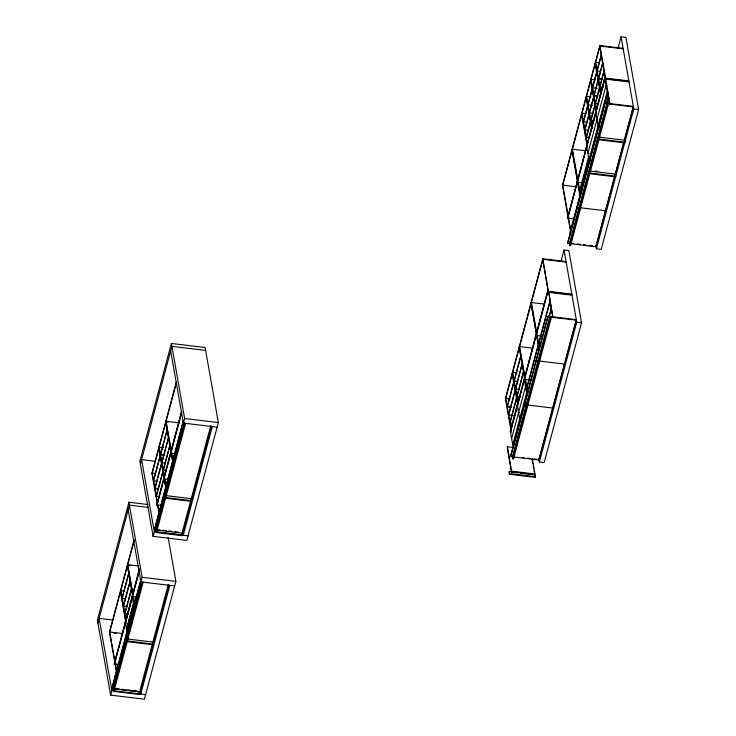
<?xml version="1.0" encoding="UTF-8"?>
<svg xmlns="http://www.w3.org/2000/svg" width="736" height="736" viewBox="0 0 736 736"><rect width="100%" height="100%" fill="white"/><g stroke="black" fill="none" stroke-linecap="round" stroke-linejoin="round"><path stroke-width="1.1" d="M148.037 504.556L128.92 502.246L97.391 620.089L110.63 695.134L144.366 699.2L175.886 581.357L168.13 537.39M171.396 343.464L139.868 461.306L153.106 536.351L186.834 540.417L218.362 422.574L205.123 347.53L171.396 343.464L184.626 418.508L183.393 423.099L217.129 427.165M97.906 622.978L129.426 505.135L148.543 507.435M140.383 464.186L171.902 346.343L205.638 350.41M134.164 539.727L109.471 632.058L114.816 662.354M176.336 382.067L151.947 473.276L157.283 503.571M109.563 632.574L134.256 540.242M152.039 473.791L176.428 382.591M122.093 597.788L128.653 573.261M153.511 480.341L160.071 455.814M160.457 454.379L167.017 429.852M128.745 573.776L122.185 598.304L125.47 598.699M160.163 456.338L153.603 480.866L156.888 481.261M167.109 430.376L160.549 454.903L163.834 455.299M123.473 605.581L130.033 581.054M161.442 463.616L154.882 488.134L158.176 488.538M161.828 462.171L168.388 437.644M130.125 581.569L123.565 606.096L126.85 606.501M161.534 464.131L154.974 488.658L158.268 489.054M168.48 438.168L161.92 462.696L165.204 463.091M131.404 588.846L124.844 613.373L128.128 613.769M156.262 495.935L162.822 471.408M169.768 445.436L163.208 469.964L165.398 470.23M131.496 589.37L124.936 613.898L128.22 614.293M162.914 471.923L156.354 496.45L159.638 496.846M169.86 445.961L163.3 470.488L165.49 470.746M139.417 568.845L114.319 664.396L139.601 569.885M181.304 412.28L156.796 505.604L181.774 412.224M114.227 663.872L139.509 569.37M156.704 505.089L181.682 411.709M116.564 672.29L115.193 664.498L115.34 663.927L118.634 664.323M126.095 623.732L126.252 623.153L125.396 623.107L132.333 597.144L133.207 597.246L134.568 604.974M133.004 597.908L133.345 596.611L136.638 597.016M161.147 505.393L157.854 504.997L157.66 505.715L159.234 514.611M168.093 479.421L164.8 479.026L164.413 480.47L165.986 489.366M174.993 453.606L171.709 453.21L171.359 454.498L172.739 462.291M126.509 629.455L133.455 603.492L134.32 603.594L133.474 603.584L126.528 629.547L127.383 629.565M140.953 579.407L111.89 688.059L111.982 688.574L140.42 692.006M154.459 529.791L183.43 420.615L154.459 529.791L182.887 533.214M111.982 688.574L141.045 579.922M110.63 695.134L111.854 690.543L99.13 618.378L112.626 620.006M174.653 585.948L140.926 581.882L142.149 577.291L128.92 502.246M153.106 536.351L154.33 531.751L141.606 459.595L155.103 461.224M141.413 582.259L112.948 688.694L113.298 690.718L142.37 582.056M184.193 422.363L155.425 529.911L155.774 531.926L184.837 423.274M143.134 582.148L113.914 691.408L139.748 694.517L139.932 693.8L139.582 691.785L114.871 688.804M185.61 423.366L156.391 532.616L182.215 535.734L182.059 532.993M139.389 692.502L139.582 691.785M168.314 584.347L139.969 690.34L140.318 692.364L141.192 692.466M183.66 533.683L182.795 533.572L182.436 531.558L210.79 425.564M140.318 692.364L168.967 585.267M182.795 533.572L211.444 426.475M169.832 585.368L140.769 694.03L140.328 691.481M212.308 426.586L183.246 535.238L182.795 532.698M566.058 261.584L542.828 258.778L505.43 398.59L511.17 431.149M623.098 48.346L599.868 45.549L562.47 185.362L567.824 215.703M505.522 399.114L542.92 259.302L566.15 262.099M562.562 185.877L599.96 46.064L623.19 48.861M507.196 406.456L513.682 382.196M514.142 380.494L520.665 356.114M583.464 121.32L587.558 106.048M592.094 89.065L588.009 104.346L588.101 104.862L592.526 105.395M592.554 87.363L596.638 72.091M597.089 70.389L601.174 55.117M513.774 382.711L507.288 406.98L510.609 407.376M520.757 356.629L514.234 381.009L517.555 381.414M587.65 106.564L583.556 121.836L586.877 122.24M588.101 104.862L592.186 89.59M596.73 72.606L592.646 87.888L597.071 88.421M601.266 55.632L597.181 70.904L600.502 71.309M508.613 414.478L515.099 390.218M515.559 388.516L522.045 364.256L515.651 389.031L518.963 389.436M584.881 129.343L588.966 114.071M593.51 97.088L589.426 112.369L589.518 112.884L592.839 113.289M598.055 80.114L593.97 95.386L596.178 95.652M602.591 63.14L598.506 78.412L600.723 78.678M515.191 390.733L508.705 415.003L513.13 415.536M589.058 114.586L584.973 129.867L588.294 130.263M589.518 112.884L593.602 97.612M598.147 80.638L594.053 95.91L597.374 96.306M602.683 63.655L598.598 78.927L601.919 79.332M509.984 422.271L516.479 398.01M590.346 121.863L586.261 137.135L589.573 137.54M594.881 104.88L590.796 120.161L590.888 120.676L593.106 120.943M595.341 103.178L599.426 87.906M599.886 86.204L603.971 70.932M516.571 398.535L510.076 422.795L512.293 423.062M590.438 122.378L586.353 137.66L589.665 138.055M590.888 120.676L594.973 105.404M599.518 88.43L595.433 103.702L597.641 103.969M604.063 71.447L599.969 86.728L603.29 87.124M571.798 294.133L547.704 291.235L510.306 431.048L512.744 444.903L513.618 445.004L527.215 394.156M628.838 80.905L604.744 77.998L567.53 218.85L604.928 79.037L629.022 81.944M510.398 431.563L547.796 291.75L571.89 294.658M567.438 218.334L604.836 78.522L628.93 81.42M547.704 291.235L510.499 432.142L511.364 432.244M513.001 447.387L507.472 446.715L507.242 447.571L511.557 472.043L518.19 472.843M525.016 381.11L525.44 379.537L529.865 380.07M541.613 336.131L537.188 335.598L536.811 337.033L539.166 350.382M574.117 218.905L568.588 218.233L568.394 218.951L570.75 232.3M582.627 182.813L578.202 182.28L577.815 183.724L580.17 197.073M605.562 79.994L605.792 79.138L609.877 104.466M511.63 438.546L525.504 386.556L526.378 386.667M589.886 159.868L589.021 159.758L587.898 153.41L606.059 85.44L606.933 85.606M538.2 344.945L526.829 387.449L529.046 387.716M538.586 343.51L549.958 301.006M579.388 191.314L588.358 157.798L589.223 157.9M538.292 345.46L526.921 387.964L529.138 388.231M550.05 301.521L538.678 344.025L540.886 344.292M561.053 261.133L564.024 250.038L568.845 250.617L581.569 322.773L544.171 462.585L539.35 462.006L538.752 458.62M618.093 47.895L621.064 36.8L625.885 37.38L638.609 109.535L601.202 249.348L596.39 248.768L595.792 245.392M512.744 444.903L526.636 392.969L524.198 379.114M588.358 157.798L588.828 160.476L579.867 193.991L580.732 194.102L582.461 187.616M589.021 159.758L607.182 91.853L604.744 77.998M608.24 93.021L607.375 92.92L589.232 160.752L590.097 160.853M547.869 316.222L510.554 456.559L538.991 459.982L576.389 320.169L547.961 316.747L547.869 316.222L576.297 319.654M633.337 106.416L604.9 102.994L567.594 243.322L596.031 246.753L624.054 141.984M572.001 226.734L574.31 218.104M574.89 215.952L579.499 198.692M583.041 185.454L585.359 176.806M585.939 174.644L589.692 160.586L588.828 160.476M590.18 158.774L598.681 127.006M604.541 105.101L598.966 125.911L598.101 125.81L595.663 111.955M605.121 102.911L608.056 91.954L607.182 91.853M510.554 456.559L547.961 316.747M567.594 243.322L604.9 102.994M548.909 316.995L551.236 308.274M549.286 316.425L551.328 308.798M606.381 103.822L608.138 97.253L607.375 92.92M607.191 102.93L608.368 98.55L609.233 98.652M607.246 103.923L609.003 97.354L608.138 97.253M509.238 471.528L509.404 474.269L535.238 477.379L535.422 476.661L535.072 474.646L509.238 471.528L509.404 474.269M512.652 458.786L550.05 318.973L549.691 316.949L512.293 456.762L512.652 458.786L513.516 458.887L550.914 319.074L550.556 317.06M569.692 245.548L607.09 105.736L606.731 103.721L569.333 243.533L569.692 245.548L570.556 245.658L607.954 105.846L607.596 103.822M511.557 472.043L507.472 446.715M552.874 317.566L548.752 292.376L552.681 316.462M532.266 458.418L535.017 473.993L534.787 474.84L532.57 474.573M538.899 459.466L576.003 320.749M595.939 246.229L623.668 142.563M624.551 139.279L633.043 107.511M535.072 474.646L535.238 477.379M624.349 140.889L633.429 106.941L604.992 103.509M539.35 462.006L576.748 322.193L564.024 250.038M596.39 248.768L633.788 108.956L621.064 36.8M598.929 62.707L595.617 62.312L600.87 92.138M604.937 79.092L605.802 79.203M595.498 79.819L591.072 79.286L596.528 110.225M590.953 96.802L586.537 96.269L592.186 128.303M609.997 102.985L609.132 102.874L608.368 98.55M607.09 105.736L607.954 105.846M633.788 108.956L638.609 109.535M595.856 113.05L596.712 113.289M586.417 113.776L581.992 113.243L587.448 144.173M591.9 120.29L594.118 120.557M599.159 126.978L598.294 126.877L598.653 129.122M598.267 126.951L599.141 127.061M599.831 137.19L624.542 140.171L624.892 142.195L599.067 139.076L598.708 137.062M598.184 137.742L595.912 137.466L595.82 136.942M624.698 142.913L598 139.693L597.65 137.669M585.644 150.806L572.369 149.206L577.824 180.136M588.772 153.318L587.898 153.217L586.574 145.903M587.898 153.41L588.763 153.511M590.051 161.009L589.186 160.908L569.977 232.732L570.842 232.834M595.488 171.074L597.706 171.341M589.628 171.01L615.452 174.128L615.811 176.143L589.978 173.034M589.435 171.736L586.831 171.414L586.739 170.899M576.03 186.76L562.755 185.159L568.21 216.09M579.591 196.779L580.483 196.806M580.17 209.705L579.306 209.604L578.947 207.58M570.915 243.211L573.188 243.487M577.134 243.966L580.014 244.306M583.427 244.72L585.985 245.033M589.113 245.41L592.618 245.833M547.888 292.275L571.982 295.173M544.631 304.124L531.364 302.524L537.013 334.558M550.05 318.973L550.914 319.074M576.748 322.193L581.569 322.773M532.846 348.183L519.57 346.582L525.219 378.617M539.157 363.023L538.292 362.912L537.933 360.898M517.123 372.83L512.698 372.296L518.153 403.227M524.391 380.208L525.256 380.319L527.602 393.604M525.522 386.621L526.387 386.722M526.636 392.969L527.51 393.07M519.147 396.575L516.93 396.308L523.425 372.048L517.022 396.824L520.343 397.228M510.14 398.912L505.715 398.378L511.17 429.309M527.408 406.962L526.544 406.852L526.185 404.837M508.3 406.594L511.621 406.99M518.567 412.528L519.441 412.684M520.564 419.042L519.69 418.931L517.252 405.076M521.842 457.406L524.115 457.682M527.528 458.096L529.8 458.362M534.354 458.914L536.627 459.19M184.626 418.508L218.362 422.574M179.225 422.869L166.078 421.286L171.332 451.067M165.922 421.857L168.121 422.124M511.787 471.187L535.017 473.993M520.407 473.11L530.362 474.306M509.597 473.552L535.422 476.661M163.558 447.635L159.169 447.111L164.422 476.891M161.552 454.508L163.742 454.774M155.517 473.469L152.223 473.073L157.476 502.854M165.416 495.53L191.24 498.64L191.599 500.664L165.766 497.545M165.582 498.263L191.406 501.382L191.056 499.358M182.436 531.558L183.31 531.659M154.367 529.267L160.052 529.957M162.325 530.233L166.364 530.72M168.553 530.978L171.838 531.374M174.837 531.742L178.416 532.174M156.584 531.898L182.408 535.017M154.33 531.751L188.066 535.817M138.681 566.012L127.724 564.696L132.774 593.372M128.662 565.404L130.852 565.662M142.149 577.291L175.886 581.357M124.099 590.907L120.814 590.511L126.261 621.396M122.866 633.586L109.71 632.003L115.156 662.888M113.942 633.107L116.132 633.374M128.174 639.069L152.886 642.05L153.244 644.064L127.411 640.955L127.052 638.931M127.218 641.672L153.051 644.791M115.193 664.498L118.478 664.893M115.304 688.473L118.717 688.878M121.698 689.236L125.543 689.706M127.816 689.982L131.56 690.432M133.75 690.69L137.034 691.086M111.854 690.543L145.59 694.609M599.868 45.549L605.608 78.099M599.73 46.92L605.378 78.954M615.176 174.322L615.618 176.87L588.92 173.65L588.561 171.626M595.332 62.523L600.87 93.978M595.194 63.894L600.65 94.824M600.199 94.972L600.291 95.496M590.787 79.497L596.335 110.952M590.649 80.868L596.105 111.808M586.242 96.48L591.79 127.926M586.114 97.851L591.56 128.782M591.118 128.929L591.21 129.453M605.553 210.275L605.645 210.8L577.217 207.368L577.125 206.853M581.707 113.454L587.245 144.909M581.606 114.696L586.859 144.523M589.002 156.667L589.794 161.12M578.202 182.28L580.364 194.525M572.084 149.408L577.631 180.863M578.008 183.006L580.364 196.356M571.982 150.641L577.438 181.58M576.96 181.856L577.144 182.896M568.588 218.233L570.74 230.469M564.549 363.593L564.632 364.108L536.204 360.686L536.112 360.162M542.828 258.778L548.375 292.054L542.726 260.02M552.791 407.532L552.883 408.057L524.446 404.625L524.354 404.11M537.188 335.598L539.543 348.947M531.079 302.717L536.618 334.172M537.004 336.315L539.35 349.664M531.006 303.839L536.461 334.77M535.946 335.174L536.13 336.214M525.44 379.537L527.795 392.886M519.322 346.665L525.062 379.215M519.22 347.916L524.676 378.847M525.808 385.563L526.194 387.78M526.59 390.006L527.372 394.459M532.036 459.264L532.827 463.717M533.214 465.943L533.609 468.17M534.005 470.396L534.391 472.613M512.376 372.628L517.923 404.082M512.238 373.998L517.693 404.929M170.669 350.943L183.393 423.099M171.709 453.21L173.282 462.107M165.839 421.342L171.175 451.637M171.552 453.781L172.932 461.573M165.738 422.584L171.175 453.459M170.504 452.64L170.688 453.68M164.8 479.026L165.977 485.705M158.893 447.304L164.229 477.609M164.606 479.752L165.986 487.536M158.792 448.546L164.036 478.326M163.558 478.602L163.742 479.642M157.854 504.997L159.427 513.894M128.202 509.726L140.926 581.882M133.345 596.611L134.725 604.403M127.475 564.751L132.82 595.047M127.374 565.984L132.82 596.868M133.593 601.248L133.98 603.474M132.14 596.05L134.219 607.816M120.529 590.714L125.874 621.009M120.465 591.808L125.718 621.589M125.194 622.012L126.896 631.663M115.34 663.927L116.72 671.71M113.721 688.786L114.071 690.81"/></g></svg>
